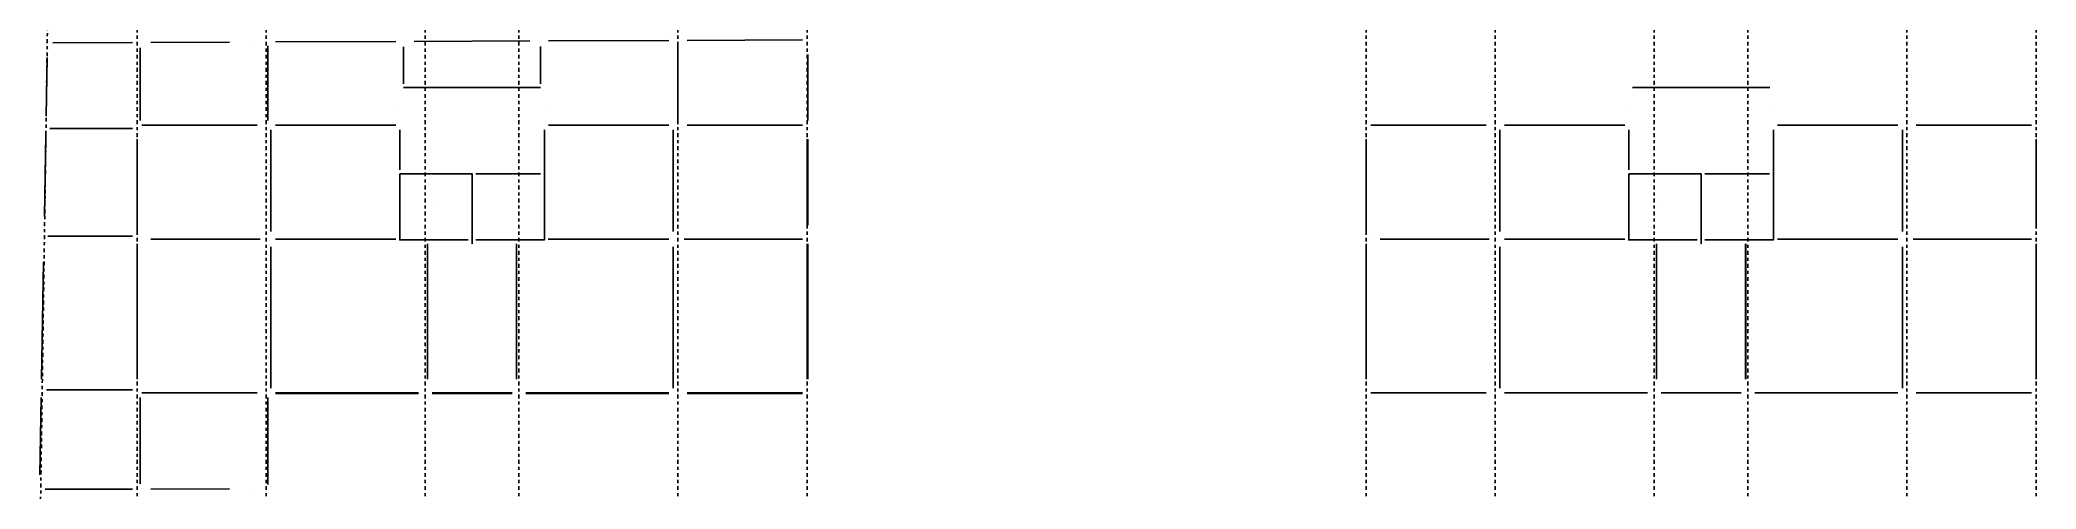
# Model space of a CAD drawing. Header units: metres. Extents: x 0 to 64.9, y -0.2 to 14.4.
import ezdxf

# ---------------------------------------------------------------- set-up
doc = ezdxf.new("R2010")
doc.units = ezdxf.units.M
doc.header["$LTSCALE"] = 50
doc.linetypes.add('DASHDOT2', pattern=[0.5, 0.25, -0.125, 0, -0.125])
for name, color, linetype in [('AKS', 4, 'DASHDOT2'), ('KIRISLER', 3, 'Continuous'), ('KOLONLAR', 5, 'Continuous'), ('PERDELER', 1, 'Continuous')]:
    doc.layers.add(name, color=color, linetype=linetype)

msp = doc.modelspace()

# ---------------------------------------------------------------- linework, layer by layer
at = {"layer": 'AKS', "ltscale": 0.01}
for p, direction in [((0.054, 3.116), (0.014501, 0.999895)), ((3.145, 3.119, 5.5), (0, -1)), ((7.345, 2.969, 5.5), (0, -1)), ((12.52, 3.119, 5.5), (0, -1)), ((15.57, 3.115, 5.5), (0, -1)), ((20.745, 2.969, 5.5), (0, -1)), ((24.945, 3.119, 5.5), (0, -1)), ((43.145, 3.119, 5.5), (0, -1)), ((47.345, 2.969, 5.5), (0, -1)), ((52.52, 3.119, 5.5), (0, -1)), ((55.57, 3.115, 5.5), (0, -1)), ((60.745, 2.969, 5.5), (0, -1)), ((64.945, 3.119, 5.5), (0, -1))]:
    msp.add_xline(p, direction, dxfattribs=at)
at = {"layer": 'KIRISLER'}
for p, q in [((0.4, 14.352, 2.75), (2.994, 14.362, 2.75)), ((3.594, 14.364, 2.75), (6.147, 14.374, 2.75)), ((7.647, 14.379, 2.75), (11.564, 14.394, 2.75)), ((12.164, 14.396, 2.75), (15.926, 14.411, 2.75)), ((16.526, 14.413, 2.75), (20.445, 14.428, 2.75)), ((21.045, 14.43, 2.75), (24.797, 14.444, 2.75)), ((0.216, 13.876, 2.75), (0.183, 11.966, 2.75)), ((3.244, 14.188, 2.45), (3.244, 11.82, 2.45)), ((7.396, 14.253, 2.45), (7.396, 11.82, 2.45)), ((11.814, 14.219, 2.45), (11.814, 13.019, 2.45)), ((16.276, 14.236, 2.45), (16.276, 13.019, 2.45)), ((20.744, 14.257, 2.45), (20.744, 11.82, 2.45)), ((24.971, 13.969, 2.75), (24.971, 11.82, 2.75)), ((11.814, 12.895, 2.75), (16.276, 12.895, 2.75)), ((11.814, 12.895, 5.5), (16.276, 12.895, 5.5)), ((51.814, 12.895, 8.5), (56.276, 12.895, 8.5)), ((51.814, 12.895, 11.5), (56.276, 12.895, 11.5)), ((51.814, 12.895, 14.5), (56.276, 12.895, 14.5)), ((51.814, 12.895, 17.5), (56.276, 12.895, 17.5)), ((51.814, 12.895, 20.5), (56.276, 12.895, 20.5)), ((51.814, 12.895, 23.5), (56.276, 12.895, 23.5)), ((51.814, 12.895, 26.9), (56.276, 12.895, 26.9)), ((0.172, 11.366, 2.75), (0.126, 8.717, 2.75)), ((0.301, 11.57, 2.45), (2.994, 11.57, 2.45)), ((3.144, 11.22, 2.75), (3.144, 8.218, 2.75)), ((3.144, 11.22, 5.5), (3.144, 8.218, 5.5)), ((3.294, 11.67, 2.75), (7.046, 11.67, 2.75)), ((3.294, 11.67, 5.5), (7.046, 11.67, 5.5)), ((7.496, 11.52, 2.75), (7.496, 8.219, 2.75)), ((7.496, 11.52, 5.5), (7.496, 8.219, 5.5)), ((7.646, 11.67, 2.75), (11.564, 11.67, 2.75)), ((7.646, 11.67, 5.5), (11.564, 11.67, 5.5)), ((11.689, 11.519, 2.75), (11.689, 10.219, 2.75)), ((11.689, 11.519, 5.5), (11.689, 10.219, 5.5)), ((16.401, 11.519, 2.75), (16.401, 10.219, 2.75)), ((16.401, 11.519, 5.5), (16.401, 10.219, 5.5)), ((16.526, 11.67, 2.75), (20.444, 11.67, 2.75)), ((16.526, 11.67, 5.5), (20.444, 11.67, 5.5)), ((20.594, 11.52, 2.75), (20.594, 8.219, 2.75)), ((20.594, 11.52, 5.5), (20.594, 8.219, 5.5)), ((21.044, 11.67, 2.75), (24.796, 11.67, 2.75)), ((21.044, 11.67, 5.5), (24.796, 11.67, 5.5)), ((24.946, 11.22, 5.5), (24.946, 8.418, 5.5)), ((24.971, 11.22, 2.75), (24.971, 8.418, 2.75)), ((43.144, 11.22, 8.5), (43.144, 8.218, 8.5)), ((43.144, 11.22, 11.5), (43.144, 8.218, 11.5)), ((43.144, 11.22, 14.5), (43.144, 8.218, 14.5)), ((43.144, 11.22, 17.5), (43.144, 8.218, 17.5)), ((43.144, 11.22, 20.5), (43.144, 8.218, 20.5)), ((43.144, 11.22, 23.5), (43.144, 8.218, 23.5)), ((43.294, 11.67, 8.5), (47.046, 11.67, 8.5)), ((43.294, 11.67, 11.5), (47.046, 11.67, 11.5)), ((43.294, 11.67, 14.5), (47.046, 11.67, 14.5)), ((43.294, 11.67, 17.5), (47.046, 11.67, 17.5)), ((43.294, 11.67, 20.5), (47.046, 11.67, 20.5)), ((43.294, 11.67, 23.5), (47.046, 11.67, 23.5)), ((47.496, 11.52, 8.5), (47.496, 8.219, 8.5)), ((47.496, 11.52, 11.5), (47.496, 8.219, 11.5)), ((47.496, 11.52, 14.5), (47.496, 8.219, 14.5)), ((47.496, 11.52, 17.5), (47.496, 8.219, 17.5)), ((47.496, 11.52, 20.5), (47.496, 8.219, 20.5)), ((47.496, 11.52, 23.5), (47.496, 8.219, 23.5)), ((47.646, 11.67, 8.5), (51.564, 11.67, 8.5)), ((47.646, 11.67, 11.5), (51.564, 11.67, 11.5)), ((47.646, 11.67, 14.5), (51.564, 11.67, 14.5)), ((47.646, 11.67, 17.5), (51.564, 11.67, 17.5)), ((47.646, 11.67, 20.5), (51.564, 11.67, 20.5)), ((47.646, 11.67, 23.5), (51.564, 11.67, 23.5)), ((51.689, 11.519, 8.5), (51.689, 10.219, 8.5)), ((51.689, 11.519, 11.5), (51.689, 10.219, 11.5)), ((51.689, 11.519, 14.5), (51.689, 10.219, 14.5)), ((51.689, 11.519, 17.5), (51.689, 10.219, 17.5)), ((51.689, 11.519, 20.5), (51.689, 10.219, 20.5)), ((51.689, 11.519, 23.5), (51.689, 10.219, 23.5)), ((51.689, 11.519, 26.9), (51.689, 10.219, 26.9)), ((56.401, 11.519, 8.5), (56.401, 10.219, 8.5)), ((56.401, 11.519, 11.5), (56.401, 10.219, 11.5)), ((56.401, 11.519, 14.5), (56.401, 10.219, 14.5)), ((56.401, 11.519, 17.5), (56.401, 10.219, 17.5)), ((56.401, 11.519, 20.5), (56.401, 10.219, 20.5)), ((56.401, 11.519, 23.5), (56.401, 10.219, 23.5)), ((56.401, 11.519, 26.9), (56.401, 10.219, 26.9)), ((56.526, 11.67, 8.5), (60.444, 11.67, 8.5)), ((56.526, 11.67, 11.5), (60.444, 11.67, 11.5)), ((56.526, 11.67, 14.5), (60.444, 11.67, 14.5)), ((56.526, 11.67, 17.5), (60.444, 11.67, 17.5)), ((56.526, 11.67, 20.5), (60.444, 11.67, 20.5)), ((56.526, 11.67, 23.5), (60.444, 11.67, 23.5)), ((60.594, 11.52, 8.5), (60.594, 8.219, 8.5)), ((60.594, 11.52, 11.5), (60.594, 8.219, 11.5)), ((60.594, 11.52, 14.5), (60.594, 8.219, 14.5)), ((60.594, 11.52, 17.5), (60.594, 8.219, 17.5)), ((60.594, 11.52, 20.5), (60.594, 8.219, 20.5)), ((60.594, 11.52, 23.5), (60.594, 8.219, 23.5)), ((61.044, 11.67, 8.5), (64.796, 11.67, 8.5)), ((61.044, 11.67, 11.5), (64.796, 11.67, 11.5)), ((61.044, 11.67, 14.5), (64.796, 11.67, 14.5)), ((61.044, 11.67, 17.5), (64.796, 11.67, 17.5)), ((61.044, 11.67, 20.5), (64.796, 11.67, 20.5)), ((61.044, 11.67, 23.5), (64.796, 11.67, 23.5)), ((64.946, 11.22, 8.5), (64.946, 8.418, 8.5)), ((64.946, 11.22, 11.5), (64.946, 8.418, 11.5)), ((64.946, 11.22, 14.5), (64.946, 8.418, 14.5)), ((64.946, 11.22, 17.5), (64.946, 8.418, 17.5)), ((64.946, 11.22, 20.5), (64.946, 8.418, 20.5)), ((64.946, 11.22, 23.5), (64.946, 8.418, 23.5)), ((14.17, 10.095, 2.75), (16.275, 10.095, 2.75)), ((14.17, 10.095, 5.5), (16.275, 10.095, 5.5)), ((54.17, 10.095, 8.5), (56.275, 10.095, 8.5)), ((54.17, 10.095, 11.5), (56.275, 10.095, 11.5)), ((54.17, 10.095, 14.5), (56.275, 10.095, 14.5)), ((54.17, 10.095, 17.5), (56.275, 10.095, 17.5)), ((54.17, 10.095, 20.5), (56.275, 10.095, 20.5)), ((54.17, 10.095, 23.5), (56.275, 10.095, 23.5)), ((54.17, 10.095, 26.9), (56.275, 10.095, 26.9)), ((0.24, 8.068, 2.45), (2.994, 8.068, 2.45)), ((3.144, 7.818, 2.75), (3.144, 3.418, 2.75)), ((3.144, 7.818, 5.5), (3.144, 3.418, 5.5)), ((3.594, 7.968, 2.75), (7.146, 7.968, 2.75)), ((3.594, 7.968, 5.5), (7.146, 7.968, 5.5)), ((7.646, 7.968, 2.75), (11.565, 7.968, 2.75)), ((7.646, 7.968, 5.5), (11.565, 7.968, 5.5)), ((12.595, 7.819, 2.75), (12.595, 3.418, 2.75)), ((12.595, 7.819, 5.5), (12.595, 3.418, 5.5)), ((12.745, 7.943, 2.75), (13.92, 7.943, 2.75)), ((12.745, 7.943, 5.5), (13.92, 7.943, 5.5)), ((14.17, 7.943, 2.75), (15.345, 7.943, 2.75)), ((14.17, 7.943, 5.5), (15.345, 7.943, 5.5)), ((15.495, 7.819, 2.75), (15.495, 3.415, 2.75)), ((15.495, 7.819, 5.5), (15.495, 3.415, 5.5)), ((16.525, 7.968, 2.75), (20.444, 7.968, 2.75)), ((16.525, 7.968, 5.5), (20.444, 7.968, 5.5)), ((20.944, 7.968, 2.75), (24.796, 7.968, 2.75)), ((20.944, 7.968, 5.5), (24.796, 7.968, 5.5)), ((24.946, 7.818, 5.5), (24.946, 3.418, 5.5)), ((24.971, 7.818, 2.75), (24.971, 3.418, 2.75)), ((43.144, 7.818, 8.5), (43.144, 3.418, 8.5)), ((43.144, 7.818, 11.5), (43.144, 3.418, 11.5)), ((43.144, 7.818, 14.5), (43.144, 3.418, 14.5)), ((43.144, 7.818, 17.5), (43.144, 3.418, 17.5)), ((43.144, 7.818, 20.5), (43.144, 3.418, 20.5)), ((43.144, 7.818, 23.5), (43.144, 3.418, 23.5)), ((43.594, 7.968, 8.5), (47.146, 7.968, 8.5)), ((43.594, 7.968, 11.5), (47.146, 7.968, 11.5)), ((43.594, 7.968, 14.5), (47.146, 7.968, 14.5)), ((43.594, 7.968, 17.5), (47.146, 7.968, 17.5)), ((43.594, 7.968, 20.5), (47.146, 7.968, 20.5)), ((43.594, 7.968, 23.5), (47.146, 7.968, 23.5)), ((47.646, 7.968, 8.5), (51.565, 7.968, 8.5)), ((47.646, 7.968, 11.5), (51.565, 7.968, 11.5)), ((47.646, 7.968, 14.5), (51.565, 7.968, 14.5)), ((47.646, 7.968, 17.5), (51.565, 7.968, 17.5)), ((47.646, 7.968, 20.5), (51.565, 7.968, 20.5)), ((47.646, 7.968, 23.5), (51.565, 7.968, 23.5)), ((52.595, 7.819, 8.5), (52.595, 3.418, 8.5)), ((52.595, 7.819, 11.5), (52.595, 3.418, 11.5)), ((52.595, 7.819, 14.5), (52.595, 3.418, 14.5)), ((52.595, 7.819, 17.5), (52.595, 3.418, 17.5)), ((52.595, 7.819, 20.5), (52.595, 3.418, 20.5)), ((52.595, 7.819, 23.5), (52.595, 3.418, 23.5)), ((52.596, 7.819, 26.9), (52.596, 3.418, 26.9)), ((52.745, 7.943, 8.5), (53.92, 7.943, 8.5)), ((52.745, 7.943, 11.5), (53.92, 7.943, 11.5)), ((52.745, 7.943, 14.5), (53.92, 7.943, 14.5)), ((52.745, 7.943, 17.5), (53.92, 7.943, 17.5)), ((52.745, 7.943, 20.5), (53.92, 7.943, 20.5)), ((52.745, 7.943, 23.5), (53.92, 7.943, 23.5)), ((52.745, 7.943, 27.5), (53.92, 7.943, 27.5)), ((54.17, 7.943, 8.5), (55.345, 7.943, 8.5)), ((54.17, 7.943, 11.5), (55.345, 7.943, 11.5)), ((54.17, 7.943, 14.5), (55.345, 7.943, 14.5)), ((54.17, 7.943, 17.5), (55.345, 7.943, 17.5)), ((54.17, 7.943, 20.5), (55.345, 7.943, 20.5)), ((54.17, 7.943, 23.5), (55.345, 7.943, 23.5)), ((54.17, 7.943, 26.9), (55.345, 7.943, 26.9)), ((55.494, 7.819, 26.9), (55.494, 3.415, 26.9)), ((55.495, 7.819, 8.5), (55.495, 3.415, 8.5)), ((55.495, 7.819, 11.5), (55.495, 3.415, 11.5)), ((55.495, 7.819, 14.5), (55.495, 3.415, 14.5)), ((55.495, 7.819, 17.5), (55.495, 3.415, 17.5)), ((55.495, 7.819, 20.5), (55.495, 3.415, 20.5)), ((55.495, 7.819, 23.5), (55.495, 3.415, 23.5)), ((56.525, 7.968, 8.5), (60.444, 7.968, 8.5)), ((56.525, 7.968, 11.5), (60.444, 7.968, 11.5)), ((56.525, 7.968, 14.5), (60.444, 7.968, 14.5)), ((56.525, 7.968, 17.5), (60.444, 7.968, 17.5)), ((56.525, 7.968, 20.5), (60.444, 7.968, 20.5)), ((56.525, 7.968, 23.5), (60.444, 7.968, 23.5)), ((60.944, 7.968, 8.5), (64.796, 7.968, 8.5)), ((60.944, 7.968, 11.5), (64.796, 7.968, 11.5)), ((60.944, 7.968, 14.5), (64.796, 7.968, 14.5)), ((60.944, 7.968, 17.5), (64.796, 7.968, 17.5)), ((60.944, 7.968, 20.5), (64.796, 7.968, 20.5)), ((60.944, 7.968, 23.5), (64.796, 7.968, 23.5)), ((64.946, 7.818, 8.5), (64.946, 3.418, 8.5)), ((64.946, 7.818, 11.5), (64.946, 3.418, 11.5)), ((64.946, 7.818, 14.5), (64.946, 3.418, 14.5)), ((64.946, 7.818, 17.5), (64.946, 3.418, 17.5)), ((64.946, 7.818, 20.5), (64.946, 3.418, 20.5)), ((64.946, 7.818, 23.5), (64.946, 3.418, 23.5)), ((0.1, 7.217, 2.75), (0.033, 3.416, 2.75)), ((7.496, 7.719, 2.75), (7.496, 3.118, 2.75)), ((7.496, 7.719, 5.5), (7.496, 3.118, 5.5)), ((20.594, 7.719, 2.75), (20.594, 3.118, 2.75)), ((20.594, 7.719, 5.5), (20.594, 3.118, 5.5)), ((47.496, 7.719, 8.5), (47.496, 3.118, 8.5)), ((47.496, 7.719, 11.5), (47.496, 3.118, 11.5)), ((47.496, 7.719, 14.5), (47.496, 3.118, 14.5)), ((47.496, 7.719, 17.5), (47.496, 3.118, 17.5)), ((47.496, 7.719, 20.5), (47.496, 3.118, 20.5)), ((47.496, 7.719, 23.5), (47.496, 3.118, 23.5)), ((60.594, 7.719, 8.5), (60.594, 3.118, 8.5)), ((60.594, 7.719, 11.5), (60.594, 3.118, 11.5)), ((60.594, 7.719, 14.5), (60.594, 3.118, 14.5)), ((60.594, 7.719, 17.5), (60.594, 3.118, 17.5)), ((60.594, 7.719, 20.5), (60.594, 3.118, 20.5)), ((60.594, 7.719, 23.5), (60.594, 3.118, 23.5)), ((0.023, 2.816, 2.75), (-0.021, 0.301, 2.75)), ((0.198, 3.068, 2.45), (2.994, 3.068, 2.45)), ((3.244, 2.818, 2.45), (3.244, 0.011, 2.45)), ((3.294, 2.968, 2.75), (7.046, 2.968, 2.75)), ((3.294, 2.968, 5.5), (7.046, 2.968, 5.5)), ((7.396, 2.818, 2.45), (7.396, -0.014, 2.45)), ((7.646, 2.968, 5.5), (12.295, 2.968, 5.5)), ((7.646, 2.943, 2.75), (12.295, 2.943, 2.75)), ((12.745, 2.968, 5.5), (15.345, 2.968, 5.5)), ((12.745, 2.968, 4.22), (15.345, 2.968, 4.22)), ((12.745, 2.943, 2.75), (15.345, 2.943, 2.75)), ((15.795, 2.968, 5.5), (20.444, 2.968, 5.5)), ((15.795, 2.943, 2.75), (20.444, 2.943, 2.75)), ((21.044, 2.968, 5.5), (24.796, 2.968, 5.5)), ((21.044, 2.943, 2.75), (24.796, 2.943, 2.75)), ((43.294, 2.968, 8.5), (47.046, 2.968, 8.5)), ((43.294, 2.968, 11.5), (47.046, 2.968, 11.5)), ((43.294, 2.968, 14.5), (47.046, 2.968, 14.5)), ((43.294, 2.968, 17.5), (47.046, 2.968, 17.5)), ((43.294, 2.968, 20.5), (47.046, 2.968, 20.5)), ((43.294, 2.968, 23.5), (47.046, 2.968, 23.5)), ((47.646, 2.968, 8.5), (52.295, 2.968, 8.5)), ((47.646, 2.968, 11.5), (52.295, 2.968, 11.5)), ((47.646, 2.968, 14.5), (52.295, 2.968, 14.5)), ((47.646, 2.968, 17.5), (52.295, 2.968, 17.5)), ((47.646, 2.968, 20.5), (52.295, 2.968, 20.5)), ((47.646, 2.968, 23.5), (52.295, 2.968, 23.5)), ((52.745, 2.968, 8.5), (55.345, 2.968, 8.5)), ((52.745, 2.968, 7), (55.345, 2.968, 7)), ((52.745, 2.968, 11.5), (55.345, 2.968, 11.5)), ((52.745, 2.968, 10), (55.345, 2.968, 10)), ((52.745, 2.968, 14.5), (55.345, 2.968, 14.5)), ((52.745, 2.968, 13), (55.345, 2.968, 13)), ((52.745, 2.968, 17.5), (55.345, 2.968, 17.5)), ((52.745, 2.968, 16), (55.345, 2.968, 16)), ((52.745, 2.968, 20.5), (55.345, 2.968, 20.5)), ((52.745, 2.968, 19), (55.345, 2.968, 19)), ((52.745, 2.968, 23.5), (55.345, 2.968, 23.5)), ((52.745, 2.968, 22), (55.345, 2.968, 22)), ((52.745, 2.968, 26.9), (55.345, 2.968, 26.9)), ((55.795, 2.968, 8.5), (60.444, 2.968, 8.5)), ((55.795, 2.968, 11.5), (60.444, 2.968, 11.5)), ((55.795, 2.968, 14.5), (60.444, 2.968, 14.5)), ((55.795, 2.968, 17.5), (60.444, 2.968, 17.5)), ((55.795, 2.968, 20.5), (60.444, 2.968, 20.5)), ((55.795, 2.968, 23.5), (60.444, 2.968, 23.5)), ((61.044, 2.968, 8.5), (64.796, 2.968, 8.5)), ((61.044, 2.968, 11.5), (64.796, 2.968, 11.5)), ((61.044, 2.968, 14.5), (64.796, 2.968, 14.5)), ((61.044, 2.968, 17.5), (64.796, 2.968, 17.5)), ((61.044, 2.968, 20.5), (64.796, 2.968, 20.5)), ((61.044, 2.968, 23.5), (64.796, 2.968, 23.5)), ((0.147, -0.159, 2.75), (2.994, -0.159, 2.75)), ((3.594, -0.159, 2.75), (6.147, -0.147, 2.75))]:
    msp.add_line(p, q, dxfattribs=at)
at = {"layer": 'KOLONLAR'}
for p, q in [((3.296, 14.337), (3.296, 14.337, 2.75)), ((6.895, 14.376), (6.895, 14.376, 2.75)), ((11.865, 14.37), (11.865, 14.37, 2.75)), ((16.225, 14.385), (16.225, 14.385, 2.75)), ((20.746, 14.407), (20.746, 14.407, 2.75)), ((0.247, 14.176), (0.247, 14.176, 2.75)), ((24.945, 14.269), (24.945, 14.269, 2.75)), ((11.69, 12.269), (11.69, 12.269, 2.75)), ((11.69, 12.269, 2.75), (11.69, 12.269, 5.5)), ((16.4, 12.269), (16.4, 12.269, 2.75)), ((16.4, 12.269, 2.75), (16.4, 12.269, 5.5)), ((51.69, 12.269, 5.5), (51.69, 12.269, 8.5)), ((51.69, 12.269, 8.5), (51.69, 12.269, 11.5)), ((51.69, 12.269, 11.5), (51.69, 12.269, 14.5)), ((51.69, 12.269, 14.5), (51.69, 12.269, 17.5)), ((51.69, 12.269, 17.5), (51.69, 12.269, 20.5)), ((51.69, 12.269, 20.5), (51.69, 12.269, 23.5)), ((51.69, 12.269, 23.5), (51.69, 12.269, 26.9)), ((56.4, 12.269, 5.5), (56.4, 12.269, 8.5)), ((56.4, 12.269, 8.5), (56.4, 12.269, 11.5)), ((56.4, 12.269, 11.5), (56.4, 12.269, 14.5)), ((56.4, 12.269, 14.5), (56.4, 12.269, 17.5)), ((56.4, 12.269, 17.5), (56.4, 12.269, 20.5)), ((56.4, 12.269, 20.5), (56.4, 12.269, 23.5)), ((56.4, 12.269, 23.5), (56.4, 12.269, 26.9)), ((0.178, 11.666), (0.178, 11.666, 2.75)), ((3.145, 11.519), (3.145, 11.519, 2.75)), ((3.145, 11.519, 2.75), (3.145, 11.519, 5.5)), ((7.345, 11.669), (7.345, 11.669, 2.75)), ((7.345, 11.669, 2.75), (7.345, 11.669, 5.5)), ((20.745, 11.669), (20.745, 11.669, 2.75)), ((20.745, 11.669, 2.75), (20.745, 11.669, 5.5)), ((24.945, 11.519), (24.945, 11.519, 2.75)), ((24.945, 11.519, 2.75), (24.945, 11.519, 5.5)), ((43.145, 11.519, 5.5), (43.145, 11.519, 8.5)), ((43.145, 11.519, 8.5), (43.145, 11.519, 11.5)), ((43.145, 11.519, 11.5), (43.145, 11.519, 14.5)), ((43.145, 11.519, 14.5), (43.145, 11.519, 17.5)), ((43.145, 11.519, 17.5), (43.145, 11.519, 20.5)), ((43.145, 11.519, 20.5), (43.145, 11.519, 23.5)), ((47.345, 11.669, 5.5), (47.345, 11.669, 8.5)), ((47.345, 11.669, 8.5), (47.345, 11.669, 11.5)), ((47.345, 11.669, 11.5), (47.345, 11.669, 14.5)), ((47.345, 11.669, 14.5), (47.345, 11.669, 17.5)), ((47.345, 11.669, 17.5), (47.345, 11.669, 20.5)), ((47.345, 11.669, 20.5), (47.345, 11.669, 23.5)), ((60.745, 11.669, 5.5), (60.745, 11.669, 8.5)), ((60.745, 11.669, 8.5), (60.745, 11.669, 11.5)), ((60.745, 11.669, 11.5), (60.745, 11.669, 14.5)), ((60.745, 11.669, 14.5), (60.745, 11.669, 17.5)), ((60.745, 11.669, 17.5), (60.745, 11.669, 20.5)), ((60.745, 11.669, 20.5), (60.745, 11.669, 23.5)), ((64.945, 11.519, 5.5), (64.945, 11.519, 8.5)), ((64.945, 11.519, 8.5), (64.945, 11.519, 11.5)), ((64.945, 11.519, 11.5), (64.945, 11.519, 14.5)), ((64.945, 11.519, 14.5), (64.945, 11.519, 17.5)), ((64.945, 11.519, 17.5), (64.945, 11.519, 20.5)), ((64.945, 11.519, 20.5), (64.945, 11.519, 23.5)), ((12.798, 9.18), (12.798, 9.18, 2.75)), ((12.798, 9.18, 2.75), (12.798, 9.18, 5.5)), ((52.798, 9.18, 5.5), (52.798, 9.18, 8.5)), ((52.798, 9.18, 8.5), (52.798, 9.18, 11.5)), ((52.798, 9.18, 11.5), (52.798, 9.18, 14.5)), ((52.798, 9.18, 14.5), (52.798, 9.18, 17.5)), ((52.798, 9.18, 17.5), (52.798, 9.18, 20.5)), ((52.798, 9.18, 20.5), (52.798, 9.18, 23.5)), ((52.798, 9.18, 23.5), (52.798, 9.18, 27.5)), ((16.236, 8.719), (16.236, 8.719, 2.75)), ((16.236, 8.719, 2.75), (16.236, 8.719, 5.5)), ((56.236, 8.719, 5.5), (56.236, 8.719, 8.5)), ((56.236, 8.719, 8.5), (56.236, 8.719, 11.5)), ((56.236, 8.719, 11.5), (56.236, 8.719, 14.5)), ((56.236, 8.719, 14.5), (56.236, 8.719, 17.5)), ((56.236, 8.719, 17.5), (56.236, 8.719, 20.5)), ((56.236, 8.719, 20.5), (56.236, 8.719, 23.5)), ((56.236, 8.719, 23.5), (56.236, 8.719, 26.9)), ((0.114, 7.967), (0.114, 7.967, 2.75)), ((3.295, 8.019), (3.295, 8.019, 2.75)), ((3.295, 8.019, 2.75), (3.295, 8.019, 5.5)), ((7.395, 7.969), (7.395, 7.969, 2.75)), ((7.395, 7.969, 2.75), (7.395, 7.969, 5.5)), ((20.695, 7.969), (20.695, 7.969, 2.75)), ((20.695, 7.969, 2.75), (20.695, 7.969, 5.5)), ((24.945, 8.119), (24.945, 8.119, 2.75)), ((24.945, 8.119, 2.75), (24.945, 8.119, 5.5)), ((43.295, 8.019, 5.5), (43.295, 8.019, 8.5)), ((43.295, 8.019, 8.5), (43.295, 8.019, 11.5)), ((43.295, 8.019, 11.5), (43.295, 8.019, 14.5)), ((43.295, 8.019, 14.5), (43.295, 8.019, 17.5)), ((43.295, 8.019, 17.5), (43.295, 8.019, 20.5)), ((43.295, 8.019, 20.5), (43.295, 8.019, 23.5)), ((47.395, 7.969, 5.5), (47.395, 7.969, 8.5)), ((47.395, 7.969, 8.5), (47.395, 7.969, 11.5)), ((47.395, 7.969, 11.5), (47.395, 7.969, 14.5)), ((47.395, 7.969, 14.5), (47.395, 7.969, 17.5)), ((47.395, 7.969, 17.5), (47.395, 7.969, 20.5)), ((47.395, 7.969, 20.5), (47.395, 7.969, 23.5)), ((60.695, 7.969, 5.5), (60.695, 7.969, 8.5)), ((60.695, 7.969, 8.5), (60.695, 7.969, 11.5)), ((60.695, 7.969, 11.5), (60.695, 7.969, 14.5)), ((60.695, 7.969, 14.5), (60.695, 7.969, 17.5)), ((60.695, 7.969, 17.5), (60.695, 7.969, 20.5)), ((60.695, 7.969, 20.5), (60.695, 7.969, 23.5)), ((64.945, 8.119, 5.5), (64.945, 8.119, 8.5)), ((64.945, 8.119, 8.5), (64.945, 8.119, 11.5)), ((64.945, 8.119, 11.5), (64.945, 8.119, 14.5)), ((64.945, 8.119, 14.5), (64.945, 8.119, 17.5)), ((64.945, 8.119, 17.5), (64.945, 8.119, 20.5)), ((64.945, 8.119, 20.5), (64.945, 8.119, 23.5)), ((0.054, 3.116), (0.054, 3.116, 2.75)), ((3.145, 3.119), (3.145, 3.119, 2.75)), ((3.145, 3.119, 2.75), (3.145, 3.119, 5.5)), ((7.345, 2.969), (7.345, 2.969, 2.75)), ((7.345, 2.969, 2.75), (7.345, 2.969, 5.5)), ((12.52, 3.119), (12.52, 3.119, 2.75)), ((12.52, 3.119, 2.75), (12.52, 3.119, 5.5)), ((15.57, 3.115), (15.57, 3.115, 2.75)), ((15.57, 3.115, 2.75), (15.57, 3.115, 5.5)), ((20.745, 2.969), (20.745, 2.969, 2.75)), ((20.745, 2.969, 2.75), (20.745, 2.969, 5.5)), ((24.945, 3.119), (24.945, 3.119, 2.75)), ((24.945, 3.119, 2.75), (24.945, 3.119, 5.5)), ((43.145, 3.119, 5.5), (43.145, 3.119, 8.5)), ((43.145, 3.119, 8.5), (43.145, 3.119, 11.5)), ((43.145, 3.119, 11.5), (43.145, 3.119, 14.5)), ((43.145, 3.119, 14.5), (43.145, 3.119, 17.5)), ((43.145, 3.119, 17.5), (43.145, 3.119, 20.5)), ((43.145, 3.119, 20.5), (43.145, 3.119, 23.5)), ((47.345, 2.969, 5.5), (47.345, 2.969, 8.5)), ((47.345, 2.969, 8.5), (47.345, 2.969, 11.5)), ((47.345, 2.969, 11.5), (47.345, 2.969, 14.5)), ((47.345, 2.969, 14.5), (47.345, 2.969, 17.5)), ((47.345, 2.969, 17.5), (47.345, 2.969, 20.5)), ((47.345, 2.969, 20.5), (47.345, 2.969, 23.5)), ((52.52, 3.119, 5.5), (52.52, 3.119, 8.5)), ((52.52, 3.119, 8.5), (52.52, 3.119, 11.5)), ((52.52, 3.119, 11.5), (52.52, 3.119, 14.5)), ((52.52, 3.119, 14.5), (52.52, 3.119, 17.5)), ((52.52, 3.119, 17.5), (52.52, 3.119, 20.5)), ((52.52, 3.119, 20.5), (52.52, 3.119, 23.5)), ((52.52, 3.119, 23.5), (52.52, 3.119, 26.9)), ((55.57, 3.115, 5.5), (55.57, 3.115, 8.5)), ((55.57, 3.115, 8.5), (55.57, 3.115, 11.5)), ((55.57, 3.115, 11.5), (55.57, 3.115, 14.5)), ((55.57, 3.115, 14.5), (55.57, 3.115, 17.5)), ((55.57, 3.115, 17.5), (55.57, 3.115, 20.5)), ((55.57, 3.115, 20.5), (55.57, 3.115, 23.5)), ((55.57, 3.115, 23.5), (55.57, 3.115, 26.9)), ((60.745, 2.969, 5.5), (60.745, 2.969, 8.5)), ((60.745, 2.969, 8.5), (60.745, 2.969, 11.5)), ((60.745, 2.969, 11.5), (60.745, 2.969, 14.5)), ((60.745, 2.969, 14.5), (60.745, 2.969, 17.5)), ((60.745, 2.969, 17.5), (60.745, 2.969, 20.5)), ((60.745, 2.969, 20.5), (60.745, 2.969, 23.5)), ((64.945, 3.119, 5.5), (64.945, 3.119, 8.5)), ((64.945, 3.119, 8.5), (64.945, 3.119, 11.5)), ((64.945, 3.119, 11.5), (64.945, 3.119, 14.5)), ((64.945, 3.119, 14.5), (64.945, 3.119, 17.5)), ((64.945, 3.119, 17.5), (64.945, 3.119, 20.5)), ((64.945, 3.119, 20.5), (64.945, 3.119, 23.5)), ((0, 0), (0, 0, 2.75)), ((3.295, -0.139), (3.295, -0.139, 2.75)), ((6.895, -0.139), (6.895, -0.139, 2.75))]:
    msp.add_line(p, q, dxfattribs=at)
at = {"layer": 'PERDELER'}
for points in [[(11.69, 10.094, 2.75), (14.045, 10.094, 2.75), (14.045, 10.094, 5.5), (11.69, 10.094, 5.5)], [(11.69, 10.094, 2.75), (11.69, 7.944, 2.75), (11.69, 7.944, 5.5), (11.69, 10.094, 5.5)], [(11.69, 10.094, 0), (14.045, 10.094, 0), (14.045, 10.094, 2.75), (11.69, 10.094, 2.75)], [(11.69, 10.094, 0), (11.69, 7.944, 0), (11.69, 7.944, 2.75), (11.69, 10.094, 2.75)], [(14.045, 10.094, 2.75), (14.045, 7.819, 2.75), (14.045, 7.819, 5.5), (14.045, 10.094, 5.5)], [(14.045, 10.094, 0), (14.045, 7.819, 0), (14.045, 7.819, 2.75), (14.045, 10.094, 2.75)], [(16.4, 10.219, 2.75), (16.4, 7.944, 2.75), (16.4, 7.944, 5.5), (16.4, 10.219, 5.5)], [(16.4, 10.219, 0), (16.4, 7.944, 0), (16.4, 7.944, 2.75), (16.4, 10.219, 2.75)], [(51.69, 10.094, 5.5), (54.045, 10.094, 5.5), (54.045, 10.094, 8.5), (51.69, 10.094, 8.5)], [(51.69, 10.094, 5.5), (51.69, 7.944, 5.5), (51.69, 7.944, 8.5), (51.69, 10.094, 8.5)], [(51.69, 10.094, 8.5), (54.045, 10.094, 8.5), (54.045, 10.094, 11.5), (51.69, 10.094, 11.5)], [(51.69, 10.094, 8.5), (51.69, 7.944, 8.5), (51.69, 7.944, 11.5), (51.69, 10.094, 11.5)], [(51.69, 10.094, 11.5), (54.045, 10.094, 11.5), (54.045, 10.094, 14.5), (51.69, 10.094, 14.5)], [(51.69, 10.094, 11.5), (51.69, 7.944, 11.5), (51.69, 7.944, 14.5), (51.69, 10.094, 14.5)], [(51.69, 10.094, 14.5), (54.045, 10.094, 14.5), (54.045, 10.094, 17.5), (51.69, 10.094, 17.5)], [(51.69, 10.094, 14.5), (51.69, 7.944, 14.5), (51.69, 7.944, 17.5), (51.69, 10.094, 17.5)], [(51.69, 10.094, 17.5), (54.045, 10.094, 17.5), (54.045, 10.094, 20.5), (51.69, 10.094, 20.5)], [(51.69, 10.094, 17.5), (51.69, 7.944, 17.5), (51.69, 7.944, 20.5), (51.69, 10.094, 20.5)], [(51.69, 10.094, 20.5), (54.045, 10.094, 20.5), (54.045, 10.094, 23.5), (51.69, 10.094, 23.5)], [(51.69, 10.094, 20.5), (51.69, 7.944, 20.5), (51.69, 7.944, 23.5), (51.69, 10.094, 23.5)], [(51.69, 10.094, 23.5), (54.045, 10.094, 23.5), (54.045, 10.094, 27.5), (51.69, 10.094, 27.5)], [(51.69, 10.094, 23.5), (51.69, 7.944, 23.5), (51.69, 7.944, 27.5), (51.69, 10.094, 27.5)], [(54.045, 10.094, 5.5), (54.045, 7.819, 5.5), (54.045, 7.819, 8.5), (54.045, 10.094, 8.5)], [(54.045, 10.094, 8.5), (54.045, 7.819, 8.5), (54.045, 7.819, 11.5), (54.045, 10.094, 11.5)], [(54.045, 10.094, 11.5), (54.045, 7.819, 11.5), (54.045, 7.819, 14.5), (54.045, 10.094, 14.5)], [(54.045, 10.094, 14.5), (54.045, 7.819, 14.5), (54.045, 7.819, 17.5), (54.045, 10.094, 17.5)], [(54.045, 10.094, 17.5), (54.045, 7.819, 17.5), (54.045, 7.819, 20.5), (54.045, 10.094, 20.5)], [(54.045, 10.094, 20.5), (54.045, 7.819, 20.5), (54.045, 7.819, 23.5), (54.045, 10.094, 23.5)], [(54.045, 10.094, 23.5), (54.045, 7.819, 23.5), (54.045, 7.819, 27.5), (54.045, 10.094, 27.5)], [(56.4, 10.219, 5.5), (56.4, 7.944, 5.5), (56.4, 7.944, 8.5), (56.4, 10.219, 8.5)], [(56.4, 10.219, 8.5), (56.4, 7.944, 8.5), (56.4, 7.944, 11.5), (56.4, 10.219, 11.5)], [(56.4, 10.219, 11.5), (56.4, 7.944, 11.5), (56.4, 7.944, 14.5), (56.4, 10.219, 14.5)], [(56.4, 10.219, 14.5), (56.4, 7.944, 14.5), (56.4, 7.944, 17.5), (56.4, 10.219, 17.5)], [(56.4, 10.219, 17.5), (56.4, 7.944, 17.5), (56.4, 7.944, 20.5), (56.4, 10.219, 20.5)], [(56.4, 10.219, 20.5), (56.4, 7.944, 20.5), (56.4, 7.944, 23.5), (56.4, 10.219, 23.5)], [(56.4, 10.219, 23.5), (56.4, 7.944, 23.5), (56.4, 7.944, 26.9), (56.4, 10.219, 26.9)], [(11.69, 7.944, 2.75), (12.745, 7.944, 2.75), (12.745, 7.944, 5.5), (11.69, 7.944, 5.5)], [(11.69, 7.944, 0), (12.745, 7.944, 0), (12.745, 7.944, 2.75), (11.69, 7.944, 2.75)], [(15.345, 7.944, 2.75), (16.4, 7.944, 2.75), (16.4, 7.944, 5.5), (15.345, 7.944, 5.5)], [(15.345, 7.944, 0), (16.4, 7.944, 0), (16.4, 7.944, 2.75), (15.345, 7.944, 2.75)], [(51.69, 7.944, 5.5), (52.745, 7.944, 5.5), (52.745, 7.944, 8.5), (51.69, 7.944, 8.5)], [(51.69, 7.944, 8.5), (52.745, 7.944, 8.5), (52.745, 7.944, 11.5), (51.69, 7.944, 11.5)], [(51.69, 7.944, 11.5), (52.745, 7.944, 11.5), (52.745, 7.944, 14.5), (51.69, 7.944, 14.5)], [(51.69, 7.944, 14.5), (52.745, 7.944, 14.5), (52.745, 7.944, 17.5), (51.69, 7.944, 17.5)], [(51.69, 7.944, 17.5), (52.745, 7.944, 17.5), (52.745, 7.944, 20.5), (51.69, 7.944, 20.5)], [(51.69, 7.944, 20.5), (52.745, 7.944, 20.5), (52.745, 7.944, 23.5), (51.69, 7.944, 23.5)], [(51.69, 7.944, 23.5), (52.745, 7.944, 23.5), (52.745, 7.944, 27.5), (51.69, 7.944, 27.5)], [(55.345, 7.944, 5.5), (56.4, 7.944, 5.5), (56.4, 7.944, 8.5), (55.345, 7.944, 8.5)], [(55.345, 7.944, 8.5), (56.4, 7.944, 8.5), (56.4, 7.944, 11.5), (55.345, 7.944, 11.5)], [(55.345, 7.944, 11.5), (56.4, 7.944, 11.5), (56.4, 7.944, 14.5), (55.345, 7.944, 14.5)], [(55.345, 7.944, 14.5), (56.4, 7.944, 14.5), (56.4, 7.944, 17.5), (55.345, 7.944, 17.5)], [(55.345, 7.944, 17.5), (56.4, 7.944, 17.5), (56.4, 7.944, 20.5), (55.345, 7.944, 20.5)], [(55.345, 7.944, 20.5), (56.4, 7.944, 20.5), (56.4, 7.944, 23.5), (55.345, 7.944, 23.5)], [(55.345, 7.944, 23.5), (56.4, 7.944, 23.5), (56.4, 7.944, 26.9), (55.345, 7.944, 26.9)]]:
    msp.add_polyline3d(points, close=True, dxfattribs=at)

doc.saveas('drawing.dxf')
